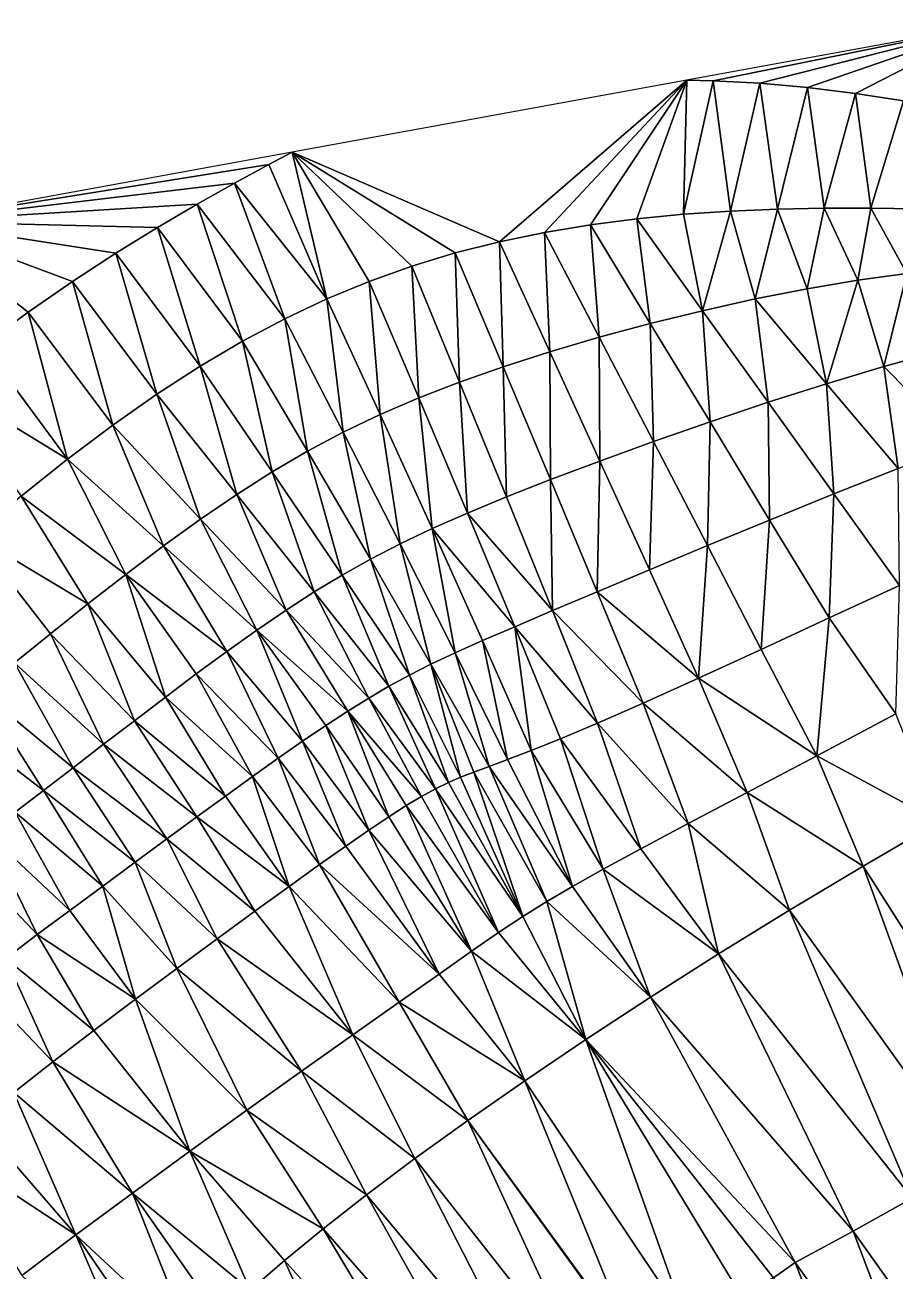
# Model space of a CAD drawing. Header units: metres. Extents: x 0 to 433, y 0 to 317.
# Drawn here: x 298.31 to 307.01, y 300.92 to 313.38 of the extents above; entities that cross this region are included whole.
import ezdxf

# ---------------------------------------------------------------- set-up
doc = ezdxf.new("R2010")
doc.units = ezdxf.units.M
doc.layers.add('TERRAIN_TIN', color=8, linetype='Continuous')

msp = doc.modelspace()

# ---------------------------------------------------------------- linework, layer by layer
at = {"layer": 'TERRAIN_TIN'}
for points in [[(305.194, 312.822, 9), (307.957, 313.38, 8), (304.933, 312.828, 9)], [(307.957, 313.38, 8), (305.194, 312.822, 9), (305.662, 312.796, 9)], [(306.139, 312.754, 9), (307.957, 313.38, 8), (305.662, 312.796, 9)], [(307.957, 313.38, 8), (306.139, 312.754, 9), (306.619, 312.694, 9)], [(307.099, 312.62, 9), (307.957, 313.38, 8), (306.619, 312.694, 9)], [(304.933, 312.828, 9), (300.986, 312.108, 9), (303.058, 311.211, 10)], [(303.509, 311.305, 10), (304.933, 312.828, 9), (303.058, 311.211, 10)], [(304.933, 312.828, 9), (303.509, 311.305, 10), (303.967, 311.381, 10)], [(304.431, 311.441, 10), (304.933, 312.828, 9), (303.967, 311.381, 10)], [(304.431, 311.441, 10), (304.898, 311.487, 10), (304.933, 312.828, 9)], [(304.898, 311.487, 10), (305.194, 312.822, 9), (304.933, 312.828, 9)], [(305.194, 312.822, 9), (304.898, 311.487, 10), (305.367, 311.519, 10)], [(305.194, 312.822, 9), (305.367, 311.519, 10), (305.662, 312.796, 9)], [(305.367, 311.519, 10), (305.837, 311.539, 10), (305.662, 312.796, 9)], [(305.837, 311.539, 10), (306.139, 312.754, 9), (305.662, 312.796, 9)], [(306.305, 311.548, 10), (306.139, 312.754, 9), (305.837, 311.539, 10)], [(306.619, 312.694, 9), (306.139, 312.754, 9), (306.305, 311.548, 10)], [(306.619, 312.694, 9), (306.305, 311.548, 10), (306.771, 311.548, 10)], [(307.099, 312.62, 9), (306.619, 312.694, 9), (306.771, 311.548, 10)], [(307.231, 311.541, 10), (307.099, 312.62, 9), (306.771, 311.548, 10)], [(300.752, 311.985, 9), (300.986, 312.108, 9), (297.184, 311.414, 8)], [(300.752, 311.985, 9), (301.332, 310.641, 10), (300.986, 312.108, 9)], [(302.615, 311.1, 10), (300.986, 312.108, 9), (302.181, 310.968, 10)], [(300.986, 312.108, 9), (302.615, 311.1, 10), (303.058, 311.211, 10)], [(300.986, 312.108, 9), (301.754, 310.816, 10), (302.181, 310.968, 10)], [(301.332, 310.641, 10), (301.754, 310.816, 10), (300.986, 312.108, 9)], [(300.409, 311.799, 9), (300.752, 311.985, 9), (297.184, 311.414, 8)], [(301.332, 310.641, 10), (300.752, 311.985, 9), (300.409, 311.799, 9)], [(300.037, 311.589, 9), (300.409, 311.799, 9), (297.184, 311.414, 8)], [(300.037, 311.589, 9), (300.912, 310.442, 10), (300.409, 311.799, 9)], [(300.912, 310.442, 10), (301.332, 310.641, 10), (300.409, 311.799, 9)], [(299.639, 311.355, 9), (300.037, 311.589, 9), (297.184, 311.414, 8)], [(300.037, 311.589, 9), (299.639, 311.355, 9), (300.49, 310.218, 10)], [(300.037, 311.589, 9), (300.49, 310.218, 10), (300.912, 310.442, 10)], [(304.898, 311.487, 10), (304.431, 311.441, 10), (305.088, 310.523, 11)], [(304.898, 311.487, 10), (305.088, 310.523, 11), (305.367, 311.519, 10)], [(305.367, 311.519, 10), (305.088, 310.523, 11), (305.613, 310.64, 11)], [(305.837, 311.539, 10), (305.367, 311.519, 10), (305.613, 310.64, 11)], [(306.134, 310.742, 11), (305.837, 311.539, 10), (305.613, 310.64, 11)], [(306.134, 310.742, 11), (306.305, 311.548, 10), (305.837, 311.539, 10)], [(306.305, 311.548, 10), (306.134, 310.742, 11), (306.642, 310.827, 11)], [(306.771, 311.548, 10), (306.305, 311.548, 10), (306.642, 310.827, 11)], [(307.13, 310.894, 11), (306.771, 311.548, 10), (306.642, 310.827, 11)], [(307.13, 310.894, 11), (307.231, 311.541, 10), (306.771, 311.548, 10)], [(298.789, 310.814, 9), (299.222, 311.097, 9), (297.184, 311.414, 8)], [(298.345, 310.507, 9), (298.789, 310.814, 9), (297.184, 311.414, 8)], [(297.896, 310.178, 9), (298.345, 310.507, 9), (297.184, 311.414, 8)], [(299.222, 311.097, 9), (299.639, 311.355, 9), (297.184, 311.414, 8)], [(299.639, 311.355, 9), (299.222, 311.097, 9), (300.065, 309.967, 10)], [(300.49, 310.218, 10), (299.639, 311.355, 9), (300.065, 309.967, 10)], [(303.509, 311.305, 10), (304.055, 310.258, 11), (303.967, 311.381, 10)], [(304.566, 310.395, 11), (304.431, 311.441, 10), (303.967, 311.381, 10)], [(304.055, 310.258, 11), (304.566, 310.395, 11), (303.967, 311.381, 10)], [(305.088, 310.523, 11), (304.431, 311.441, 10), (304.566, 310.395, 11)], [(302.615, 311.1, 10), (303.095, 309.963, 11), (303.058, 311.211, 10)], [(303.562, 310.113, 11), (303.509, 311.305, 10), (303.058, 311.211, 10)], [(303.095, 309.963, 11), (303.562, 310.113, 11), (303.058, 311.211, 10)], [(303.562, 310.113, 11), (304.055, 310.258, 11), (303.509, 311.305, 10)], [(299.633, 309.687, 10), (299.222, 311.097, 9), (298.789, 310.814, 9)], [(299.222, 311.097, 9), (299.633, 309.687, 10), (300.065, 309.967, 10)], [(302.659, 309.81, 11), (302.615, 311.1, 10), (302.181, 310.968, 10)], [(302.659, 309.81, 11), (303.095, 309.963, 11), (302.615, 311.1, 10)], [(301.754, 310.816, 10), (302.252, 309.651, 11), (302.181, 310.968, 10)], [(302.252, 309.651, 11), (302.659, 309.81, 11), (302.181, 310.968, 10)], [(307.13, 310.894, 11), (306.642, 310.827, 11), (306.901, 309.964, 12)], [(307.13, 310.894, 11), (306.901, 309.964, 12), (307.447, 310.115, 12)], [(298.345, 310.507, 9), (299.192, 309.378, 10), (298.789, 310.814, 9)], [(299.192, 309.378, 10), (299.633, 309.687, 10), (298.789, 310.814, 9)], [(301.754, 310.816, 10), (301.332, 310.641, 10), (301.866, 309.485, 11)], [(302.252, 309.651, 11), (301.754, 310.816, 10), (301.866, 309.485, 11)], [(306.134, 310.742, 11), (305.613, 310.64, 11), (306.329, 309.793, 12)], [(306.642, 310.827, 11), (306.134, 310.742, 11), (306.329, 309.793, 12)], [(306.901, 309.964, 12), (306.642, 310.827, 11), (306.329, 309.793, 12)], [(301.332, 310.641, 10), (300.912, 310.442, 10), (301.497, 309.307, 11)], [(301.866, 309.485, 11), (301.332, 310.641, 10), (301.497, 309.307, 11)], [(305.088, 310.523, 11), (305.745, 309.607, 12), (305.613, 310.64, 11)], [(305.613, 310.64, 11), (305.745, 309.607, 12), (306.329, 309.793, 12)], [(298.345, 310.507, 9), (297.896, 310.178, 9), (298.739, 309.039, 10)], [(299.192, 309.378, 10), (298.345, 310.507, 9), (298.739, 309.039, 10)], [(305.164, 309.412, 12), (305.088, 310.523, 11), (304.566, 310.395, 11)], [(305.745, 309.607, 12), (305.088, 310.523, 11), (305.164, 309.412, 12)], [(300.49, 310.218, 10), (301.139, 309.117, 11), (300.912, 310.442, 10)], [(300.912, 310.442, 10), (301.139, 309.117, 11), (301.497, 309.307, 11)], [(304.566, 310.395, 11), (304.055, 310.258, 11), (304.598, 309.214, 12)], [(305.164, 309.412, 12), (304.566, 310.395, 11), (304.598, 309.214, 12)], [(300.786, 308.911, 11), (300.49, 310.218, 10), (300.065, 309.967, 10)], [(300.786, 308.911, 11), (301.139, 309.117, 11), (300.49, 310.218, 10)], [(303.562, 310.113, 11), (304.062, 309.02, 12), (304.055, 310.258, 11)], [(304.055, 310.258, 11), (304.062, 309.02, 12), (304.598, 309.214, 12)], [(298.739, 309.039, 10), (297.896, 310.178, 9), (297.446, 309.83, 9)], [(303.095, 309.963, 11), (303.569, 308.834, 12), (303.562, 310.113, 11)], [(303.569, 308.834, 12), (304.062, 309.02, 12), (303.562, 310.113, 11)], [(306.901, 309.964, 12), (307.667, 309.187, 13), (307.447, 310.115, 12)], [(299.633, 309.687, 10), (300.431, 308.686, 11), (300.065, 309.967, 10)], [(300.431, 308.686, 11), (300.786, 308.911, 11), (300.065, 309.967, 10)], [(302.659, 309.81, 11), (303.129, 308.662, 12), (303.095, 309.963, 11)], [(303.129, 308.662, 12), (303.569, 308.834, 12), (303.095, 309.963, 11)], [(307.043, 308.946, 13), (306.901, 309.964, 12), (306.329, 309.793, 12)], [(307.667, 309.187, 13), (306.901, 309.964, 12), (307.043, 308.946, 13)], [(298.277, 308.67, 10), (298.739, 309.039, 10), (297.446, 309.83, 9)], [(302.659, 309.81, 11), (302.252, 309.651, 11), (302.738, 308.5, 12)], [(303.129, 308.662, 12), (302.659, 309.81, 11), (302.738, 308.5, 12)], [(305.745, 309.607, 12), (306.401, 308.691, 13), (306.329, 309.793, 12)], [(306.401, 308.691, 13), (307.043, 308.946, 13), (306.329, 309.793, 12)], [(299.633, 309.687, 10), (299.192, 309.378, 10), (300.07, 308.44, 11)], [(299.633, 309.687, 10), (300.07, 308.44, 11), (300.431, 308.686, 11)], [(302.386, 308.345, 12), (302.252, 309.651, 11), (301.866, 309.485, 11)], [(302.252, 309.651, 11), (302.386, 308.345, 12), (302.738, 308.5, 12)], [(305.759, 308.43, 13), (305.745, 309.607, 12), (305.164, 309.412, 12)], [(305.745, 309.607, 12), (305.759, 308.43, 13), (306.401, 308.691, 13)], [(302.065, 308.193, 12), (301.866, 309.485, 11), (301.497, 309.307, 11)], [(302.065, 308.193, 12), (302.386, 308.345, 12), (301.866, 309.485, 11)], [(299.192, 309.378, 10), (298.739, 309.039, 10), (299.699, 308.171, 11)], [(300.07, 308.44, 11), (299.192, 309.378, 10), (299.699, 308.171, 11)], [(305.164, 309.412, 12), (304.598, 309.214, 12), (305.138, 308.174, 13)], [(305.759, 308.43, 13), (305.164, 309.412, 12), (305.138, 308.174, 13)], [(301.139, 309.117, 11), (301.768, 308.039, 12), (301.497, 309.307, 11)], [(301.768, 308.039, 12), (302.065, 308.193, 12), (301.497, 309.307, 11)], [(304.062, 309.02, 12), (304.557, 307.931, 13), (304.598, 309.214, 12)], [(304.598, 309.214, 12), (304.557, 307.931, 13), (305.138, 308.174, 13)], [(301.139, 309.117, 11), (300.786, 308.911, 11), (301.484, 307.88, 12)], [(301.768, 308.039, 12), (301.139, 309.117, 11), (301.484, 307.88, 12)], [(298.277, 308.67, 10), (299.321, 307.886, 11), (298.739, 309.039, 10)], [(298.739, 309.039, 10), (299.321, 307.886, 11), (299.699, 308.171, 11)], [(304.062, 309.02, 12), (303.569, 308.834, 12), (304.036, 307.713, 13)], [(304.557, 307.931, 13), (304.062, 309.02, 12), (304.036, 307.713, 13)], [(301.205, 307.712, 12), (300.786, 308.911, 11), (300.431, 308.686, 11)], [(300.786, 308.911, 11), (301.205, 307.712, 12), (301.484, 307.88, 12)], [(306.401, 308.691, 13), (307.056, 307.776, 14), (307.043, 308.946, 13)], [(303.569, 308.834, 12), (303.129, 308.662, 12), (303.589, 307.524, 13)], [(303.569, 308.834, 12), (303.589, 307.524, 13), (304.036, 307.713, 13)], [(298.943, 307.592, 11), (298.277, 308.67, 10), (297.807, 308.272, 10)], [(298.943, 307.592, 11), (299.321, 307.886, 11), (298.277, 308.67, 10)], [(300.07, 308.44, 11), (300.924, 307.529, 12), (300.431, 308.686, 11)], [(300.924, 307.529, 12), (301.205, 307.712, 12), (300.431, 308.686, 11)], [(303.589, 307.524, 13), (303.129, 308.662, 12), (302.738, 308.5, 12)], [(305.759, 308.43, 13), (306.353, 307.451, 14), (306.401, 308.691, 13)], [(306.353, 307.451, 14), (307.056, 307.776, 14), (306.401, 308.691, 13)], [(302.386, 308.345, 12), (303.211, 307.364, 13), (302.738, 308.5, 12)], [(303.211, 307.364, 13), (303.589, 307.524, 13), (302.738, 308.5, 12)], [(300.633, 307.33, 12), (300.07, 308.44, 11), (299.699, 308.171, 11)], [(300.633, 307.33, 12), (300.924, 307.529, 12), (300.07, 308.44, 11)], [(302.065, 308.193, 12), (302.614, 307.101, 13), (302.386, 308.345, 12)], [(302.889, 307.225, 13), (303.211, 307.364, 13), (302.386, 308.345, 12)], [(302.614, 307.101, 13), (302.889, 307.225, 13), (302.386, 308.345, 12)], [(305.675, 307.137, 14), (305.759, 308.43, 13), (305.138, 308.174, 13)], [(305.759, 308.43, 13), (305.675, 307.137, 14), (306.353, 307.451, 14)], [(298.571, 307.294, 11), (298.943, 307.592, 11), (297.807, 308.272, 10)], [(298.211, 307.001, 11), (298.571, 307.294, 11), (297.807, 308.272, 10)], [(299.699, 308.171, 11), (299.321, 307.886, 11), (300.333, 307.116, 12)], [(300.633, 307.33, 12), (299.699, 308.171, 11), (300.333, 307.116, 12)], [(301.768, 308.039, 12), (302.373, 306.988, 13), (302.065, 308.193, 12)], [(302.373, 306.988, 13), (302.614, 307.101, 13), (302.065, 308.193, 12)], [(304.557, 307.931, 13), (305.048, 306.849, 14), (305.138, 308.174, 13)], [(305.048, 306.849, 14), (305.675, 307.137, 14), (305.138, 308.174, 13)], [(302.157, 306.879, 13), (301.768, 308.039, 12), (301.484, 307.88, 12)], [(302.373, 306.988, 13), (301.768, 308.039, 12), (302.157, 306.879, 13)], [(299.321, 307.886, 11), (298.943, 307.592, 11), (299.718, 306.66, 12)], [(299.321, 307.886, 11), (300.027, 306.892, 12), (300.333, 307.116, 12)], [(300.027, 306.892, 12), (299.321, 307.886, 11), (299.718, 306.66, 12)], [(301.205, 307.712, 12), (301.953, 306.768, 13), (301.484, 307.88, 12)], [(301.953, 306.768, 13), (302.157, 306.879, 13), (301.484, 307.88, 12)], [(305.048, 306.849, 14), (304.557, 307.931, 13), (304.036, 307.713, 13)], [(307.02, 306.493, 15), (307.056, 307.776, 14), (306.353, 307.451, 14)], [(301.205, 307.712, 12), (300.924, 307.529, 12), (301.751, 306.65, 13)], [(301.953, 306.768, 13), (301.205, 307.712, 12), (301.751, 306.65, 13)], [(303.589, 307.524, 13), (304.496, 306.6, 14), (304.036, 307.713, 13)], [(304.496, 306.6, 14), (305.048, 306.849, 14), (304.036, 307.713, 13)], [(299.408, 306.424, 12), (298.943, 307.592, 11), (298.571, 307.294, 11)], [(298.943, 307.592, 11), (299.408, 306.424, 12), (299.718, 306.66, 12)], [(300.924, 307.529, 12), (300.633, 307.33, 12), (301.541, 306.519, 13)], [(300.924, 307.529, 12), (301.541, 306.519, 13), (301.751, 306.65, 13)], [(303.589, 307.524, 13), (303.211, 307.364, 13), (304.039, 306.4, 14)], [(304.496, 306.6, 14), (303.589, 307.524, 13), (304.039, 306.4, 14)], [(303.211, 307.364, 13), (302.889, 307.225, 13), (303.374, 306.125, 14)], [(303.211, 307.364, 13), (303.374, 306.125, 14), (303.669, 306.244, 14)], [(303.211, 307.364, 13), (303.669, 306.244, 14), (304.039, 306.4, 14)], [(305.675, 307.137, 14), (306.23, 306.074, 15), (306.353, 307.451, 14)], [(306.23, 306.074, 15), (307.02, 306.493, 15), (306.353, 307.451, 14)], [(298.211, 307.001, 11), (299.1, 306.188, 12), (298.571, 307.294, 11)], [(299.1, 306.188, 12), (299.408, 306.424, 12), (298.571, 307.294, 11)], [(301.089, 306.219, 13), (300.633, 307.33, 12), (300.333, 307.116, 12)], [(301.541, 306.519, 13), (300.633, 307.33, 12), (301.321, 306.376, 13)], [(300.633, 307.33, 12), (301.089, 306.219, 13), (301.321, 306.376, 13)], [(302.889, 307.225, 13), (302.614, 307.101, 13), (303.14, 306.035, 14)], [(303.374, 306.125, 14), (302.889, 307.225, 13), (303.14, 306.035, 14)], [(300.027, 306.892, 12), (300.846, 306.049, 13), (300.333, 307.116, 12)], [(300.846, 306.049, 13), (301.089, 306.219, 13), (300.333, 307.116, 12)], [(302.614, 307.101, 13), (302.373, 306.988, 13), (302.954, 305.966, 14)], [(302.614, 307.101, 13), (302.954, 305.966, 14), (303.14, 306.035, 14)], [(305.675, 307.137, 14), (305.048, 306.849, 14), (306.23, 306.074, 15)], [(298.211, 307.001, 11), (297.869, 306.719, 11), (298.797, 305.954, 12)], [(299.1, 306.188, 12), (298.211, 307.001, 11), (298.797, 305.954, 12)], [(302.67, 305.86, 14), (302.373, 306.988, 13), (302.157, 306.879, 13)], [(302.954, 305.966, 14), (302.373, 306.988, 13), (302.802, 305.91, 14)], [(302.373, 306.988, 13), (302.67, 305.86, 14), (302.802, 305.91, 14)], [(300.027, 306.892, 12), (299.718, 306.66, 12), (300.589, 305.866, 13)], [(300.027, 306.892, 12), (300.589, 305.866, 13), (300.846, 306.049, 13)], [(301.953, 306.768, 13), (302.547, 305.806, 14), (302.157, 306.879, 13)], [(302.547, 305.806, 14), (302.67, 305.86, 14), (302.157, 306.879, 13)], [(305.048, 306.849, 14), (304.496, 306.6, 14), (305.534, 305.706, 15)], [(306.23, 306.074, 15), (305.048, 306.849, 14), (305.534, 305.706, 15)], [(302.418, 305.743, 14), (301.953, 306.768, 13), (301.751, 306.65, 13)], [(302.418, 305.743, 14), (302.547, 305.806, 14), (301.953, 306.768, 13)], [(298.501, 305.727, 12), (297.869, 306.719, 11), (297.551, 306.456, 11)], [(298.797, 305.954, 12), (297.869, 306.719, 11), (298.501, 305.727, 12)], [(299.718, 306.66, 12), (299.408, 306.424, 12), (300.319, 305.671, 13)], [(300.589, 305.866, 13), (299.718, 306.66, 12), (300.319, 305.671, 13)], [(301.751, 306.65, 13), (301.541, 306.519, 13), (302.279, 305.667, 14)], [(302.418, 305.743, 14), (301.751, 306.65, 13), (302.279, 305.667, 14)], [(304.945, 305.395, 15), (304.496, 306.6, 14), (304.039, 306.4, 14)], [(305.534, 305.706, 15), (304.496, 306.6, 14), (304.945, 305.395, 15)], [(301.951, 305.463, 14), (301.541, 306.519, 13), (301.321, 306.376, 13)], [(301.541, 306.519, 13), (302.125, 305.575, 14), (302.279, 305.667, 14)], [(301.951, 305.463, 14), (302.125, 305.575, 14), (301.541, 306.519, 13)], [(307.02, 306.493, 15), (306.23, 306.074, 15), (307.453, 305.414, 16)], [(298.215, 305.508, 12), (298.501, 305.727, 12), (297.551, 306.456, 11)], [(299.408, 306.424, 12), (299.1, 306.188, 12), (300.033, 305.463, 13)], [(299.408, 306.424, 12), (300.033, 305.463, 13), (300.319, 305.671, 13)], [(301.089, 306.219, 13), (301.752, 305.329, 14), (301.321, 306.376, 13)], [(301.752, 305.329, 14), (301.951, 305.463, 14), (301.321, 306.376, 13)], [(303.669, 306.244, 14), (304.471, 305.143, 15), (304.039, 306.4, 14)], [(304.471, 305.143, 15), (304.945, 305.395, 15), (304.039, 306.4, 14)], [(303.669, 306.244, 14), (303.374, 306.125, 14), (304.094, 304.939, 15)], [(304.471, 305.143, 15), (303.669, 306.244, 14), (304.094, 304.939, 15)], [(299.1, 306.188, 12), (298.797, 305.954, 12), (299.733, 305.243, 13)], [(300.033, 305.463, 13), (299.1, 306.188, 12), (299.733, 305.243, 13)], [(301.523, 305.171, 14), (301.089, 306.219, 13), (300.846, 306.049, 13)], [(301.752, 305.329, 14), (301.089, 306.219, 13), (301.523, 305.171, 14)], [(303.789, 304.768, 15), (303.374, 306.125, 14), (303.14, 306.035, 14)], [(303.374, 306.125, 14), (303.789, 304.768, 15), (304.094, 304.939, 15)], [(300.589, 305.866, 13), (301.259, 304.985, 14), (300.846, 306.049, 13)], [(301.259, 304.985, 14), (301.523, 305.171, 14), (300.846, 306.049, 13)], [(302.954, 305.966, 14), (303.789, 304.768, 15), (303.14, 306.035, 14)], [(306.23, 306.074, 15), (305.534, 305.706, 15), (306.695, 304.971, 16)], [(307.453, 305.414, 16), (306.23, 306.074, 15), (306.695, 304.971, 16)], [(299.417, 305.011, 13), (298.797, 305.954, 12), (298.501, 305.727, 12)], [(298.797, 305.954, 12), (299.417, 305.011, 13), (299.733, 305.243, 13)], [(300.957, 304.768, 14), (300.589, 305.866, 13), (300.319, 305.671, 13)], [(300.957, 304.768, 14), (301.259, 304.985, 14), (300.589, 305.866, 13)], [(302.67, 305.86, 14), (302.547, 305.806, 14), (303.292, 304.466, 15)], [(302.802, 305.91, 14), (302.67, 305.86, 14), (303.292, 304.466, 15)], [(302.954, 305.966, 14), (302.802, 305.91, 14), (303.53, 304.615, 15)], [(302.802, 305.91, 14), (303.292, 304.466, 15), (303.53, 304.615, 15)], [(303.789, 304.768, 15), (302.954, 305.966, 14), (303.53, 304.615, 15)], [(298.215, 305.508, 12), (299.091, 304.771, 13), (298.501, 305.727, 12)], [(299.091, 304.771, 13), (299.417, 305.011, 13), (298.501, 305.727, 12)], [(303.05, 304.306, 15), (302.418, 305.743, 14), (302.279, 305.667, 14)], [(302.547, 305.806, 14), (302.418, 305.743, 14), (303.292, 304.466, 15)], [(303.292, 304.466, 15), (302.418, 305.743, 14), (303.05, 304.306, 15)], [(300.033, 305.463, 13), (300.957, 304.768, 14), (300.319, 305.671, 13)], [(302.125, 305.575, 14), (303.05, 304.306, 15), (302.279, 305.667, 14)], [(305.534, 305.706, 15), (304.945, 305.395, 15), (305.958, 304.53, 16)], [(305.534, 305.706, 15), (305.958, 304.53, 16), (306.695, 304.971, 16)], [(297.939, 305.297, 12), (298.762, 304.527, 13), (298.215, 305.508, 12)], [(298.762, 304.527, 13), (299.091, 304.771, 13), (298.215, 305.508, 12)], [(302.125, 305.575, 14), (301.951, 305.463, 14), (302.779, 304.119, 15)], [(303.05, 304.306, 15), (302.125, 305.575, 14), (302.779, 304.119, 15)], [(300.613, 304.519, 14), (300.033, 305.463, 13), (299.733, 305.243, 13)], [(300.957, 304.768, 14), (300.033, 305.463, 13), (300.613, 304.519, 14)], [(301.951, 305.463, 14), (301.752, 305.329, 14), (302.779, 304.119, 15)], [(304.945, 305.395, 15), (304.471, 305.143, 15), (305.249, 304.092, 16)], [(305.958, 304.53, 16), (304.945, 305.395, 15), (305.249, 304.092, 16)], [(308.377, 302.33, 17), (307.453, 305.414, 16), (306.695, 304.971, 16)], [(298.437, 304.285, 13), (297.939, 305.297, 12), (297.673, 305.092, 12)], [(298.762, 304.527, 13), (297.939, 305.297, 12), (298.437, 304.285, 13)], [(299.417, 305.011, 13), (300.235, 304.244, 14), (299.733, 305.243, 13)], [(300.235, 304.244, 14), (300.613, 304.519, 14), (299.733, 305.243, 13)], [(301.752, 305.329, 14), (301.523, 305.171, 14), (302.454, 303.891, 15)], [(301.752, 305.329, 14), (302.454, 303.891, 15), (302.779, 304.119, 15)], [(301.523, 305.171, 14), (301.259, 304.985, 14), (302.454, 303.891, 15)], [(304.471, 305.143, 15), (304.094, 304.939, 15), (305.249, 304.092, 16)], [(298.122, 304.046, 13), (298.437, 304.285, 13), (297.673, 305.092, 12)], [(299.417, 305.011, 13), (299.091, 304.771, 13), (299.834, 303.948, 14)], [(299.417, 305.011, 13), (299.834, 303.948, 14), (300.235, 304.244, 14)], [(301.259, 304.985, 14), (300.957, 304.768, 14), (302.056, 303.611, 15)], [(301.259, 304.985, 14), (302.056, 303.611, 15), (302.454, 303.891, 15)], [(304.094, 304.939, 15), (303.789, 304.768, 15), (304.569, 303.661, 16)], [(304.094, 304.939, 15), (304.569, 303.661, 16), (305.249, 304.092, 16)], [(305.958, 304.53, 16), (307.781, 301.986, 17), (306.695, 304.971, 16)], [(307.781, 301.986, 17), (308.377, 302.33, 17), (306.695, 304.971, 16)], [(299.091, 304.771, 13), (298.762, 304.527, 13), (299.42, 303.64, 14)], [(299.834, 303.948, 14), (299.091, 304.771, 13), (299.42, 303.64, 14)], [(300.957, 304.768, 14), (300.613, 304.519, 14), (301.593, 303.285, 15)], [(302.056, 303.611, 15), (300.957, 304.768, 14), (301.593, 303.285, 15)], [(303.789, 304.768, 15), (303.53, 304.615, 15), (304.569, 303.661, 16)], [(303.53, 304.615, 15), (303.292, 304.466, 15), (303.923, 303.237, 16)], [(304.569, 303.661, 16), (303.53, 304.615, 15), (303.923, 303.237, 16)], [(298.762, 304.527, 13), (298.437, 304.285, 13), (299.42, 303.64, 14)], [(300.613, 304.519, 14), (300.235, 304.244, 14), (301.593, 303.285, 15)], [(307.184, 301.649, 17), (305.958, 304.53, 16), (305.249, 304.092, 16)], [(307.184, 301.649, 17), (307.781, 301.986, 17), (305.958, 304.53, 16)], [(303.292, 304.466, 15), (303.05, 304.306, 15), (303.923, 303.237, 16)], [(298.437, 304.285, 13), (298.122, 304.046, 13), (299.003, 303.326, 14)], [(299.42, 303.64, 14), (298.437, 304.285, 13), (299.003, 303.326, 14)], [(299.834, 303.948, 14), (301.08, 302.921, 15), (300.235, 304.244, 14)], [(300.235, 304.244, 14), (301.08, 302.921, 15), (301.593, 303.285, 15)], [(303.05, 304.306, 15), (302.779, 304.119, 15), (303.923, 303.237, 16)], [(302.779, 304.119, 15), (302.454, 303.891, 15), (303.313, 302.825, 16)], [(302.779, 304.119, 15), (303.313, 302.825, 16), (303.923, 303.237, 16)], [(298.122, 304.046, 13), (297.825, 303.818, 13), (298.593, 303.013, 14)], [(298.122, 304.046, 13), (298.593, 303.013, 14), (299.003, 303.326, 14)], [(304.569, 303.661, 16), (306.593, 301.322, 17), (305.249, 304.092, 16)], [(306.593, 301.322, 17), (307.184, 301.649, 17), (305.249, 304.092, 16)], [(299.834, 303.948, 14), (299.42, 303.64, 14), (300.532, 302.53, 15)], [(301.08, 302.921, 15), (299.834, 303.948, 14), (300.532, 302.53, 15)], [(302.454, 303.891, 15), (302.056, 303.611, 15), (303.313, 302.825, 16)], [(297.825, 303.818, 13), (298.202, 302.707, 14), (298.593, 303.013, 14)], [(299.963, 302.121, 15), (299.42, 303.64, 14), (299.003, 303.326, 14)], [(299.42, 303.64, 14), (299.963, 302.121, 15), (300.532, 302.53, 15)], [(302.742, 302.427, 16), (302.056, 303.611, 15), (301.593, 303.285, 15)], [(302.056, 303.611, 15), (302.742, 302.427, 16), (303.313, 302.825, 16)], [(306.016, 301.006, 17), (304.569, 303.661, 16), (303.923, 303.237, 16)], [(306.016, 301.006, 17), (306.593, 301.322, 17), (304.569, 303.661, 16)], [(298.593, 303.013, 14), (299.963, 302.121, 15), (299.003, 303.326, 14)], [(301.08, 302.921, 15), (302.213, 302.046, 16), (301.593, 303.285, 15)], [(302.213, 302.046, 16), (302.742, 302.427, 16), (301.593, 303.285, 15)], [(303.313, 302.825, 16), (304.924, 300.413, 17), (303.923, 303.237, 16)], [(303.923, 303.237, 16), (304.924, 300.413, 17), (305.459, 300.703, 17)], [(305.799, 300.855, 17), (303.923, 303.237, 16), (305.459, 300.703, 17)], [(305.799, 300.855, 17), (306.016, 301.006, 17), (303.923, 303.237, 16)], [(298.593, 303.013, 14), (298.202, 302.707, 14), (299.389, 301.702, 15)], [(299.963, 302.121, 15), (298.593, 303.013, 14), (299.389, 301.702, 15)], [(301.73, 301.683, 16), (301.08, 302.921, 15), (300.532, 302.53, 15)], [(302.213, 302.046, 16), (301.08, 302.921, 15), (301.73, 301.683, 16)], [(303.313, 302.825, 16), (302.742, 302.427, 16), (304.412, 300.134, 17)], [(304.924, 300.413, 17), (303.313, 302.825, 16), (304.412, 300.134, 17)], [(298.823, 301.284, 15), (298.202, 302.707, 14), (297.838, 302.416, 14)], [(298.202, 302.707, 14), (298.823, 301.284, 15), (299.389, 301.702, 15)], [(299.963, 302.121, 15), (301.295, 301.343, 16), (300.532, 302.53, 15)], [(301.295, 301.343, 16), (301.73, 301.683, 16), (300.532, 302.53, 15)], [(297.511, 302.146, 14), (298.823, 301.284, 15), (297.838, 302.416, 14)], [(303.925, 299.864, 17), (302.742, 302.427, 16), (302.213, 302.046, 16)], [(302.742, 302.427, 16), (304.404, 300.129, 17), (304.412, 300.134, 17)], [(304.404, 300.129, 17), (302.742, 302.427, 16), (303.925, 299.864, 17)], [(298.823, 301.284, 15), (297.511, 302.146, 14), (298.282, 300.877, 15)], [(300.567, 300.732, 16), (299.963, 302.121, 15), (299.389, 301.702, 15)], [(301.295, 301.343, 16), (299.963, 302.121, 15), (300.909, 301.026, 16)], [(299.963, 302.121, 15), (300.567, 300.732, 16), (300.909, 301.026, 16)], [(302.213, 302.046, 16), (301.73, 301.683, 16), (303.466, 299.602, 17)], [(303.925, 299.864, 17), (302.213, 302.046, 16), (303.466, 299.602, 17)], [(298.823, 301.284, 15), (299.983, 300.205, 16), (299.389, 301.702, 15)], [(300.567, 300.732, 16), (299.389, 301.702, 15), (300.261, 300.459, 16)], [(299.389, 301.702, 15), (299.983, 300.205, 16), (300.261, 300.459, 16)], [(301.295, 301.343, 16), (303.035, 299.347, 17), (301.73, 301.683, 16)], [(301.73, 301.683, 16), (303.035, 299.347, 17), (303.466, 299.602, 17)], [(306.593, 301.322, 17), (308.087, 299.221, 18), (307.184, 301.649, 17)], [(299.48, 299.747, 16), (298.823, 301.284, 15), (298.282, 300.877, 15)], [(299.725, 299.968, 16), (298.823, 301.284, 15), (299.48, 299.747, 16)], [(299.725, 299.968, 16), (299.983, 300.205, 16), (298.823, 301.284, 15)], [(301.295, 301.343, 16), (300.909, 301.026, 16), (302.634, 299.097, 17)], [(303.035, 299.347, 17), (301.295, 301.343, 16), (302.634, 299.097, 17)], [(306.016, 301.006, 17), (307.498, 298.94, 18), (306.593, 301.322, 17)], [(306.593, 301.322, 17), (307.498, 298.94, 18), (308.087, 299.221, 18)], [(300.909, 301.026, 16), (300.567, 300.732, 16), (301.908, 298.83, 17)], [(302.634, 299.097, 17), (300.909, 301.026, 16), (301.908, 298.83, 17)], [(306.016, 301.006, 17), (305.799, 300.855, 17), (306.923, 298.673, 18)], [(307.498, 298.94, 18), (306.016, 301.006, 17), (306.923, 298.673, 18)]]:
    msp.add_3dface(points, dxfattribs=at)

doc.saveas('drawing.dxf')
